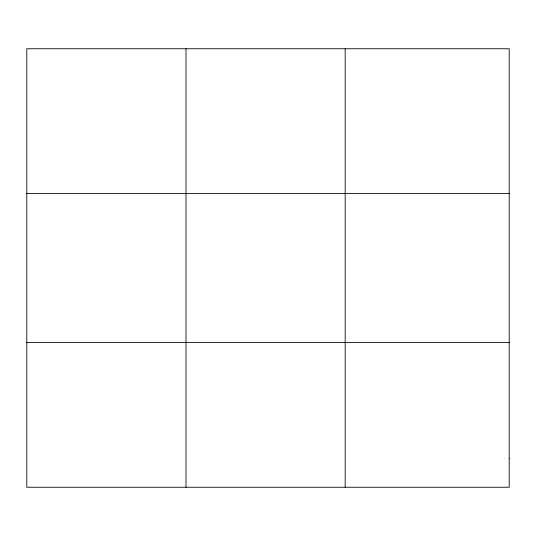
<?xml version="1.0" encoding="UTF-8"?>
<svg xmlns="http://www.w3.org/2000/svg" width="536" height="536" viewBox="0 0 536 536"><rect width="100%" height="100%" fill="white"/><g stroke="black" fill="none" stroke-linecap="round" stroke-linejoin="round"><path stroke-width="0.8" d="M185.992 487.251L185.992 48.749M345.184 487.251L345.184 48.749M26.8 193.456L509.2 193.456M26.8 342.544L509.2 342.544M509.2 458.307L509.2 487.251L26.8 487.251L26.8 48.749L509.2 48.749L509.2 458.307"/></g></svg>
